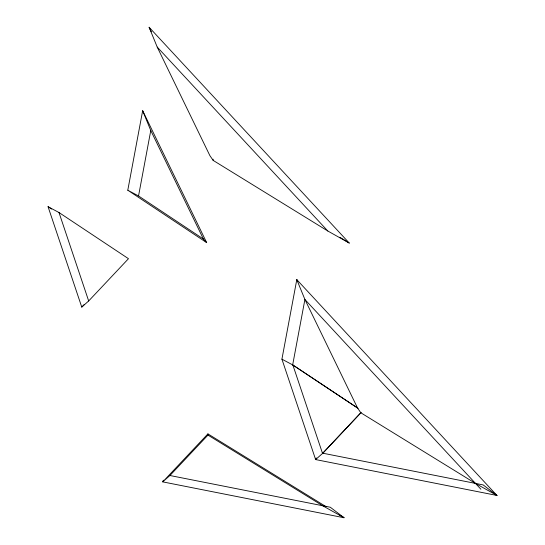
<?xml version="1.0" encoding="UTF-8"?>
<svg xmlns="http://www.w3.org/2000/svg" width="545" height="545" viewBox="0 0 545 545"><rect width="100%" height="100%" fill="white"/><g stroke="black" fill="none" stroke-linecap="round" stroke-linejoin="round"><path stroke-width="0.82" d="M127.789 190.225L142.661 110.696L206.671 242.634L127.789 190.225L138.539 195.948L203.421 239.057L206.671 242.634M138.539 195.948L150.774 130.521L142.661 110.696M281.922 359.175L296.793 279.646L496.945 495.453L315.63 459.571L281.922 359.175L292.856 364.993L358.085 408.341M163.33 480.193L162.744 481.875L344.059 517.75L330.304 507.238L169.931 475.506L162.744 481.875L207.917 433.888L325.958 506.598M316.209 457.889L315.63 459.571L322.81 453.202L360.851 412.797L357.554 408.014L304.907 299.478L296.793 279.646L297.536 281.172M81.764 307.101L88.678 300.969L128.477 258.698L58.989 212.523L48.055 206.705L81.764 307.101L84.08 304.641M169.931 475.506L207.972 435.094L207.917 433.888M361.178 412.401L322.545 453.44L292.856 364.993M322.81 453.202L483.19 484.934L496.945 495.453L475.499 483.415L360.851 412.797M327.817 231.019L349.263 243.056L149.112 27.25L157.226 47.081L209.873 155.618L213.17 160.4L327.817 231.019L157.226 47.081M339.848 237.252L349.263 243.056M495.494 494.56L496.945 495.453M339.712 515.073L344.059 517.75L322.62 505.712L207.972 435.094M357.554 408.014L292.672 364.898L304.907 299.478L480.901 489.24M48.055 206.705L51.577 209.048M149.112 27.25L151.333 31.828M150.774 130.521L203.421 239.057M58.989 212.523L88.678 300.969M213.115 159.195L213.17 160.4"/></g></svg>
